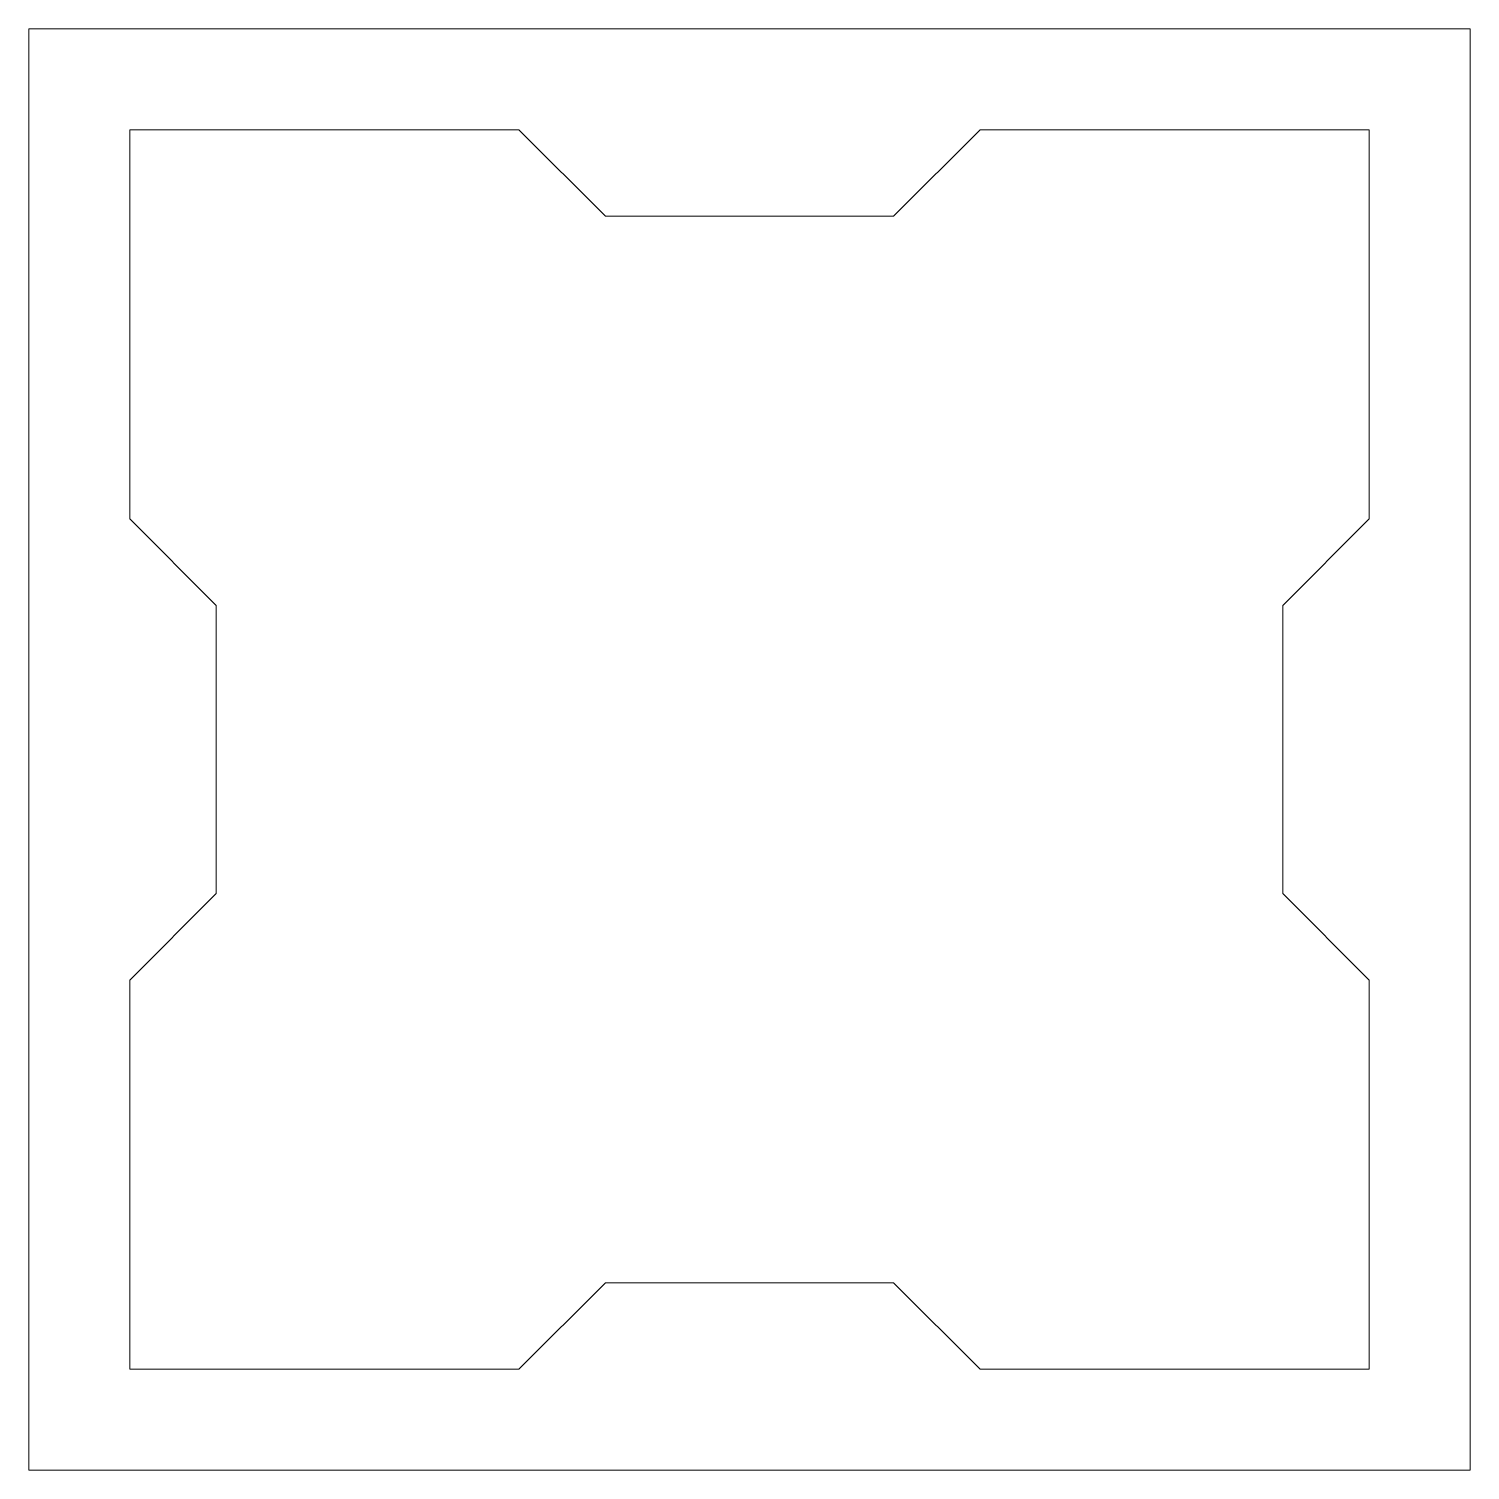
# Model space of a CAD drawing. Header units: inches. Extents: x -3.12 to 3.12, y -3.12 to 3.12.
import ezdxf

# ---------------------------------------------------------------- set-up
doc = ezdxf.new("R2010")
doc.units = ezdxf.units.IN
doc.header["$MEASUREMENT"] = 0

msp = doc.modelspace()

# ---------------------------------------------------------------- linework, layer by layer
at = {"color": 7, "linetype": 'Continuous', "lineweight": 15}
for p, q in [((-3.125, -3.125), (-3.125, 3.125)), ((3.125, 3.125), (-3.125, 3.125)), ((3.125, -3.125), (3.125, 3.125)), ((-2.6875, 1), (-2.6875, 2.6875)), ((-1, 2.6875), (-2.6875, 2.6875)), ((-1, 2.6875), (-0.625, 2.3125)), ((0.625, 2.3125), (1, 2.6875)), ((2.6875, 2.6875), (1, 2.6875)), ((2.6875, 1), (2.6875, 2.6875)), ((0.625, 2.3125), (-0.625, 2.3125)), ((-2.3125, 0.625), (-2.6875, 1)), ((2.6875, 1), (2.3125, 0.625)), ((-2.3125, -0.625), (-2.3125, 0.625)), ((2.3125, -0.625), (2.3125, 0.625)), ((-2.6875, -1), (-2.3125, -0.625)), ((2.3125, -0.625), (2.6875, -1)), ((-2.6875, -2.6875), (-2.6875, -1)), ((2.6875, -2.6875), (2.6875, -1)), ((-0.625, -2.3125), (-1, -2.6875)), ((0.625, -2.3125), (-0.625, -2.3125)), ((1, -2.6875), (0.625, -2.3125)), ((-1, -2.6875), (-2.6875, -2.6875)), ((2.6875, -2.6875), (1, -2.6875)), ((3.125, -3.125), (-3.125, -3.125))]:
    msp.add_line(p, q, dxfattribs=at)

doc.saveas('drawing.dxf')
